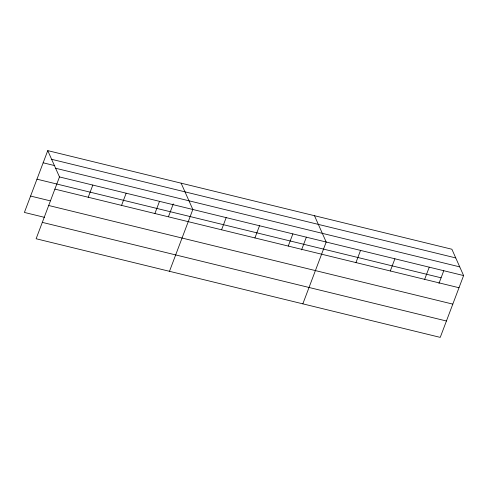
<?xml version="1.0" encoding="UTF-8"?>
<svg xmlns="http://www.w3.org/2000/svg" width="488" height="488" viewBox="0 0 488 488"><rect width="100%" height="100%" fill="white"/><g stroke="black" fill="none" stroke-linecap="round" stroke-linejoin="round"><path stroke-width="0.73" d="M47.757 150.621L59.481 176.937L36.118 238.76L440.243 337.379L463.6 275.561L451.882 249.24L47.757 150.621L24.4 212.439L44.695 217.392M88.218 197.25L92.818 185.074M121.561 205.387L126.16 193.211M154.897 213.524L159.503 201.349M168.47 216.648L173.289 203.886M169.482 271.304L192.839 209.486L181.121 183.165M221.576 229.799L226.182 217.624M254.919 237.93L259.518 225.755M288.262 246.068L292.861 233.892M301.56 249.893L306.379 237.144M302.841 303.847L326.197 242.03L314.479 215.708M355.947 262.587L360.547 250.411M390.296 270.974L394.902 258.799M424.651 279.356L429.251 267.18M438.962 283.424L443.781 270.675M51.624 159.308L455.749 257.926M43.157 162.797L54.754 165.627M55.614 168.256L459.733 266.875M59.481 176.937L463.6 275.561M36.966 179.175L441.085 277.8M54.882 189.112L459.001 287.737M30.591 196.054L50.16 200.83M48.69 205.497L452.809 304.122M42.31 222.375L446.428 321"/></g></svg>
